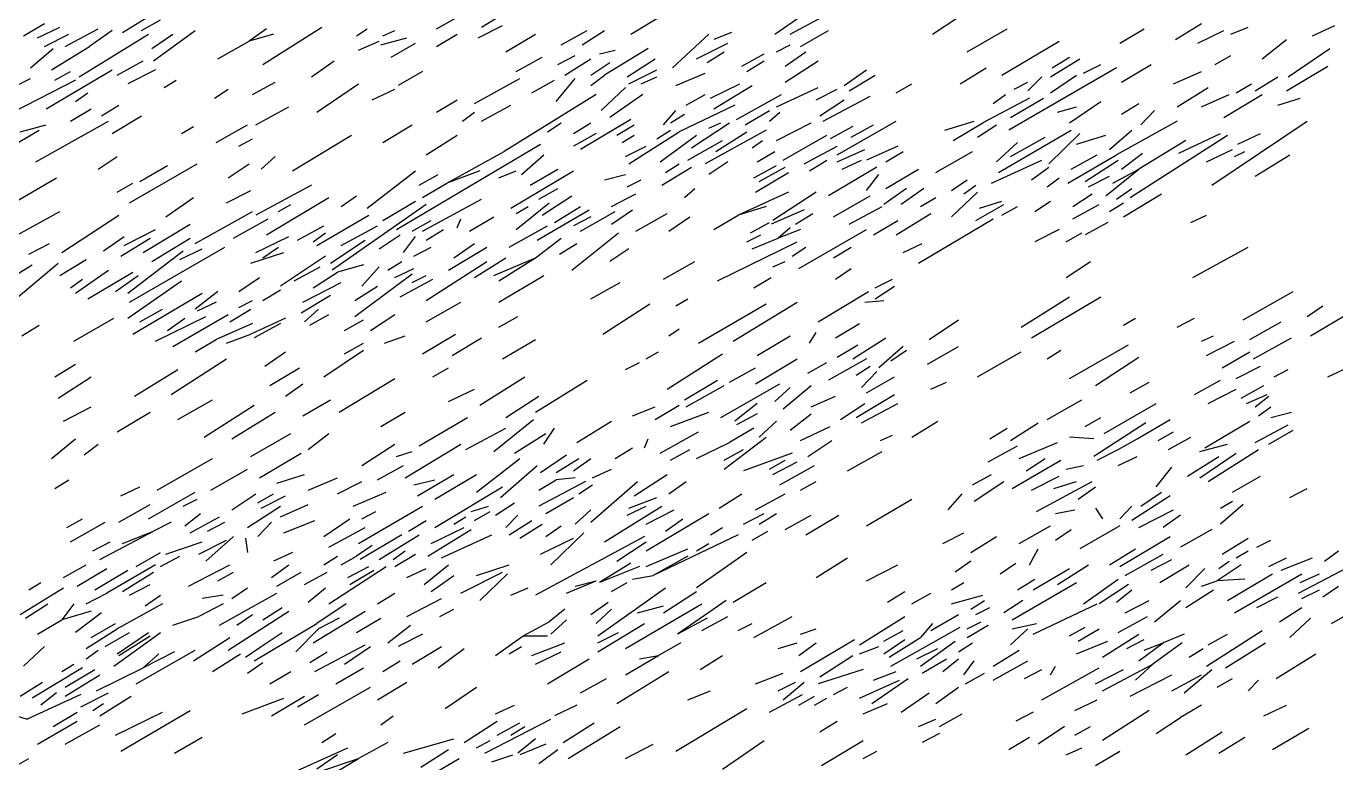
# Model space of a CAD drawing. Extents: x 0 to 599, y 0 to 600.
# Drawn here: x 81.7 to 219.8, y 238.4 to 316.1 of the extents above; entities that cross this region are included whole.
import ezdxf

# ---------------------------------------------------------------- set-up
doc = ezdxf.new("R2010")
doc.units = 0
doc.header["$MEASUREMENT"] = 0
doc.layers.add('LIMESTONE_FSET1', color=166, linetype='CONTINUOUS')

msp = doc.modelspace()

# ---------------------------------------------------------------- linework, layer by layer
at = {"layer": 'LIMESTONE_FSET1'}
for p, q in [((124.94, 315.82), (134.82, 321.44)), ((129.7, 316.01), (132.8, 317.88)), ((160.61, 315.26), (165.18, 318.44)), ((81.4, 315.07), (83.6, 316.38)), ((91.83, 315.44), (94.57, 317.13)), ((93.84, 315.63), (95.85, 316.76)), ((145.43, 315.26), (148.54, 317.13)), ((162.26, 315.26), (166.1, 317.32)), ((177.26, 315.26), (179.82, 316.94)), ((202.87, 314.7), (205.61, 316.38)), ((82.87, 314.88), (85.24, 316.01)), ((83.6, 313.95), (86.16, 315.26)), ((85.79, 313.95), (89.27, 315.82)), ((87.26, 310.76), (94.57, 315.26)), ((90.73, 315.63), (88.35, 313.95)), ((94.94, 313.76), (97.13, 315.26)), ((95.12, 312.45), (99.51, 315.63)), ((107.01, 315.82), (105.18, 314.51)), ((107.74, 315.26), (105.18, 314.51)), ((106.65, 312.07), (112.87, 316.01)), ((116.52, 315.07), (117.62, 315.82)), ((119.27, 315.07), (120.55, 315.63)), ((124.94, 313.95), (127.13, 315.26)), ((129.33, 314.88), (131.89, 316.19)), ((132.26, 313.39), (135.37, 315.26)), ((138.11, 314.13), (140.85, 315.63)), ((140.3, 314.13), (142.68, 315.63)), ((149.82, 311.7), (153.66, 315.26)), ((156.04, 315.44), (154.21, 314.7)), ((163.35, 313.95), (166.28, 315.63)), ((180.91, 313.39), (185.12, 315.82)), ((197.01, 314.32), (199.57, 315.82)), ((205.24, 314.32), (207.99, 315.63)), ((208.72, 315.26), (210.55, 316.01)), ((217.32, 315.07), (219.7, 316.19)), ((82.13, 311.7), (84.51, 313.76)), ((84.33, 311.51), (88.35, 313.95)), ((101.89, 312.64), (105.18, 314.51)), ((116.71, 313.57), (118.9, 314.51)), ((119.09, 314.13), (121.83, 314.88)), ((120.18, 312.82), (122.74, 314.32)), ((142.13, 313.2), (143.78, 313.57)), ((147.26, 313.76), (142.68, 310.95)), ((152.38, 312.64), (155.67, 314.32)), ((160.79, 313.39), (162.26, 314.13)), ((184.57, 310.95), (190.61, 314.51)), ((212.01, 312.64), (214.57, 314.7)), ((214.76, 310.76), (219.15, 313.76)), ((91.28, 310.95), (94.02, 312.45)), ((111.77, 310.76), (114.15, 312.45)), ((133.35, 311.33), (136.1, 312.82)), ((137.74, 312.07), (139.57, 313.01)), ((138.48, 310.95), (141.22, 312.64)), ((141.22, 310.95), (143.23, 312.26)), ((145.06, 310.76), (147.99, 312.64)), ((153.48, 312.26), (155.3, 313.39)), ((157.13, 311.89), (159.51, 313.2)), ((157.68, 311.33), (159.51, 312.45)), ((161.71, 311.89), (163.9, 313.39)), ((161.71, 310.2), (165.18, 312.45)), ((189.7, 310.76), (192.8, 312.64)), ((189.88, 311.7), (191.71, 312.82)), ((207.07, 312.07), (208.72, 313.01)), ((83.78, 307.39), (90.73, 311.51)), ((84.7, 310.39), (86.34, 311.33)), ((95.3, 311.51), (92.38, 310.02)), ((123.48, 311.33), (120.91, 309.83)), ((141.22, 309.83), (142.68, 310.95)), ((145.24, 310.02), (148.17, 311.51)), ((146.52, 310.02), (148.17, 310.76)), ((150.18, 309.83), (153.29, 311.14)), ((167.93, 309.83), (170.3, 311.51)), ((168.48, 309.27), (171.22, 310.95)), ((180.18, 310.02), (182.93, 311.7)), ((196.65, 311.7), (185.3, 305.15)), ((187.32, 309.27), (188.78, 310.76)), ((189.7, 309.08), (192.44, 310.95)), ((193.17, 311.14), (195, 312.07)), ((197.2, 310.2), (200.3, 312.07)), ((202.68, 310.02), (205.61, 311.33)), ((211.28, 309.27), (213.66, 310.76)), ((214.57, 309.27), (218.96, 311.89)), ((79.57, 309.27), (82.13, 310.58)), ((86.89, 310.39), (80.3, 307.02)), ((96.22, 309.64), (97.5, 310.39)), ((101.52, 308.52), (102.99, 309.45)), ((105.55, 308.89), (107.93, 310.2)), ((112.32, 307.02), (116.71, 310.02)), ((118.17, 308.33), (120.55, 309.45)), ((128.96, 307.96), (133.72, 310.58)), ((135, 309.08), (137.38, 310.39)), ((137.56, 308.14), (139.57, 310.58)), ((142.32, 307.21), (144.88, 309.64)), ((153.84, 308.52), (156.95, 310.02)), ((154.21, 307.39), (158.23, 309.83)), ((160.79, 307.58), (165.18, 309.64)), ((165, 308.33), (167.2, 309.45)), ((173.41, 309.08), (175.06, 310.02)), ((185.85, 309.45), (187.32, 310.2)), ((203.05, 307.58), (206.34, 309.64)), ((209.27, 309.08), (210.91, 310.02)), ((86.89, 308.14), (88.17, 309.08)), ((124.94, 307.02), (127.13, 308.33)), ((141.77, 308.89), (132.07, 302.9)), ((146.71, 308.89), (143.23, 306.46)), ((151.28, 307.77), (153.29, 308.89)), ((156.59, 306.27), (161.34, 308.89)), ((165.37, 306.65), (167.93, 308.33)), ((165.73, 306.08), (170.67, 308.71)), ((187.5, 308.52), (182.56, 305.9)), ((183.66, 307.96), (184.94, 308.89)), ((185.49, 306.46), (188.96, 308.52)), ((191.71, 305.9), (195, 308.14)), ((205.61, 307.58), (208.54, 308.89)), ((207.99, 306.46), (212.01, 308.89)), ((213.66, 307.77), (216.04, 308.52)), ((86.34, 306.08), (88.54, 307.39)), ((89.63, 306.65), (91.46, 307.77)), ((90.73, 304.77), (93.84, 306.65)), ((105.91, 305.71), (109.39, 307.58)), ((127.68, 306.08), (128.96, 307.02)), ((129.7, 306.08), (132.8, 307.77)), ((148.9, 305.71), (150.18, 307.21)), ((149.63, 305.9), (151.1, 306.83)), ((156.4, 307.77), (150.55, 304.96)), ((157.5, 305.71), (160.06, 307.21)), ((160.06, 306.08), (161.16, 307.02)), ((190.43, 307.02), (192.44, 307.58)), ((197.2, 306.83), (199.02, 307.96)), ((199.21, 305.71), (200.67, 307.21)), ((81.04, 304.96), (83.78, 305.71)), ((82.68, 301.78), (90.37, 306.08)), ((98.05, 304.77), (99.33, 305.52)), ((101.71, 303.84), (105, 305.71)), ((119.27, 303.84), (122.38, 305.71)), ((136.65, 304.96), (138.11, 305.9)), ((139.39, 304.77), (141.22, 305.9)), ((145.43, 306.27), (140.12, 303.09)), ((143.96, 304.59), (145.79, 305.71)), ((151.83, 303.28), (155.85, 305.9)), ((153.66, 305.34), (154.94, 305.9)), ((160.79, 304.03), (164.45, 305.9)), ((168.84, 305.52), (166.46, 304.21)), ((167.2, 302.53), (173.41, 306.08)), ((168.66, 304.4), (171.04, 305.71)), ((178.54, 305.15), (181.65, 306.08)), ((179.45, 304.03), (182.56, 305.9)), ((182.01, 304.4), (184.02, 305.71)), ((203.05, 306.08), (196.65, 302.53)), ((206.71, 299.34), (216.77, 306.08)), ((79.57, 303.09), (83.05, 305.15)), ((104.09, 303.46), (105.55, 304.21)), ((109.76, 300.84), (115.98, 304.59)), ((123.84, 302.53), (127.13, 304.59)), ((141.77, 304.77), (139.39, 303.46)), ((144.51, 303.84), (145.79, 304.59)), ((145.24, 301.59), (150.55, 304.96)), ((148.17, 304.21), (149.63, 305.15)), ((148.54, 301.78), (152.38, 304.59)), ((151.46, 301.97), (155.12, 304.03)), ((159.7, 305.15), (153.29, 301.59)), ((154.39, 302.9), (157.68, 304.96)), ((158.23, 303.28), (159.33, 304.03)), ((161.52, 301.97), (166.1, 304.59)), ((184.21, 300.66), (191.89, 305.15)), ((185.49, 302.34), (189.15, 304.4)), ((192.8, 304.77), (189.51, 301.59)), ((192.44, 303.65), (195.55, 304.59)), ((195.91, 303.09), (198.29, 305.15)), ((198.11, 298.03), (208.35, 304.59)), ((203.96, 304.03), (199.02, 301.03)), ((203.23, 302.71), (207.62, 304.77)), ((209.45, 303.65), (211.83, 304.77)), ((120.73, 294.66), (135.91, 303.65)), ((126.04, 299.53), (132.07, 302.9)), ((133.9, 300.47), (136.28, 302.53)), ((144.88, 302.34), (147.07, 303.46)), ((158.78, 301.78), (160.61, 302.9)), ((163.72, 301.59), (167.2, 303.46)), ((167.2, 301.78), (170.12, 303.09)), ((173.6, 303.46), (170.3, 301.97)), ((172.32, 301.78), (174.15, 302.9)), ((177.62, 300.66), (181.46, 302.9)), ((184.02, 301.78), (186.22, 303.84)), ((191.52, 299.53), (196.65, 302.53)), ((191.89, 301.03), (194.63, 302.53)), ((197.2, 301.03), (199.39, 302.71)), ((206.16, 301.78), (208.9, 303.09)), ((209.09, 302.34), (210.18, 302.9)), ((211.28, 300.28), (214.94, 302.53)), ((89.27, 301.03), (91.28, 302.34)), ((92.56, 297.47), (99.7, 301.59)), ((93.66, 299.72), (96.59, 301.4)), ((102.99, 300.09), (105.18, 301.59)), ((107.93, 302.34), (106.46, 301.03)), ((148.72, 299.34), (151.83, 301.22)), ((149.09, 300.66), (150.55, 301.59)), ((155.67, 301.78), (153.66, 300.47)), ((158.41, 300.09), (160.79, 301.4)), ((158.96, 299.72), (161.71, 301.22)), ((164.27, 300.84), (166.1, 301.97)), ((171.4, 301.22), (166.28, 298.22)), ((167.74, 301.03), (169.76, 301.97)), ((183.48, 299.53), (188.78, 301.97)), ((187.68, 299.91), (189.51, 301.22)), ((193.35, 299.72), (196.83, 301.97)), ((80.67, 297.66), (84.88, 300.09)), ((117.62, 296.91), (122.74, 300.84)), ((123.11, 299.34), (125.12, 300.47)), ((129.51, 300.84), (126.04, 299.53)), ((131.52, 300.09), (133.35, 300.84)), ((132.8, 296.91), (139.39, 300.84)), ((134.82, 299.34), (137.74, 301.03)), ((142.68, 299.91), (144.88, 300.47)), ((145.06, 299.16), (146.52, 299.91)), ((158.6, 298.6), (162.07, 300.66)), ((170.3, 298.78), (171.59, 300.47)), ((172.32, 298.97), (175.79, 301.03)), ((179.27, 298.78), (180.91, 299.91)), ((189.33, 299.16), (190.61, 300.09)), ((193.72, 299.16), (195.91, 300.28)), ((195.55, 298.22), (199.02, 301.03)), ((196.28, 299.53), (199.02, 301.03)), ((91.28, 298.6), (92.93, 299.53)), ((102.8, 297.47), (105.37, 298.78)), ((111.77, 299.34), (105.91, 296.16)), ((123.48, 298.03), (126.04, 299.53)), ((135.73, 297.85), (137.74, 298.97)), ((143.41, 297.1), (145.98, 298.41)), ((151.1, 298.03), (152.2, 298.97)), ((162.07, 298.6), (156.77, 296.16)), ((165, 298.6), (160.43, 295.6)), ((174.51, 298.97), (172.13, 297.29)), ((176.34, 298.97), (173.96, 297.29)), ((182.01, 298.6), (179.27, 295.98)), ((180.55, 298.41), (181.83, 299.34)), ((192.07, 297.1), (194.09, 298.41)), ((196.65, 297.85), (198.29, 298.97)), ((197.38, 295.98), (201.4, 298.41)), ((96.4, 295.98), (99.33, 298.03)), ((107.01, 294.1), (113.6, 298.03)), ((108.29, 296.54), (109.57, 297.29)), ((123.84, 297.29), (113.96, 290.36)), ((114.88, 297.1), (116.52, 298.22)), ((119.27, 295.6), (122.74, 297.66)), ((123.48, 294.48), (129.7, 297.85)), ((133.35, 294.66), (136.83, 297.47)), ((133.35, 296.35), (134.63, 297.1)), ((136.1, 296.16), (139.21, 298.22)), ((137.38, 295.41), (140.12, 297.1)), ((159.7, 297.1), (156.77, 296.16)), ((166.83, 295.98), (170.67, 298.22)), ((168.48, 295.23), (171.95, 297.1)), ((175.98, 297.1), (177.62, 298.03)), ((181.83, 295.6), (184.76, 297.29)), ((182.2, 296.91), (184.57, 297.66)), ((184.57, 296.16), (186.22, 297.1)), ((188.05, 296.54), (189.7, 297.66)), ((192.07, 295.79), (194.82, 297.29)), ((195.91, 296.54), (197.38, 297.47)), ((77.38, 292.23), (85.24, 296.54)), ((85.43, 292.23), (91.46, 296.16)), ((99.51, 293.17), (105.55, 296.54)), ((103.54, 293.73), (107.2, 295.79)), ((112.32, 292.98), (117.8, 296.16)), ((122.38, 294.48), (124.39, 295.6)), ((127.13, 294.85), (127.5, 295.79)), ((128.41, 294.48), (130.98, 295.98)), ((135.55, 293.54), (141.04, 296.72)), ((141.22, 295.98), (139.39, 295.04)), ((140.12, 294.48), (143.78, 296.54)), ((143.41, 295.23), (145.61, 296.72)), ((145.98, 294.48), (149.27, 296.35)), ((149.45, 294.48), (151.65, 295.98)), ((154.21, 294.66), (156.77, 296.16)), ((163.72, 296.72), (160.24, 295.23)), ((162.8, 295.23), (164.63, 296.35)), ((171.04, 294.1), (173.6, 295.6)), ((173.41, 294.1), (177.07, 296.35)), ((175.79, 291.11), (183.66, 295.79)), ((204.51, 295.41), (206.16, 296.16)), ((92.01, 292.98), (95.3, 294.66)), ((94.02, 292.23), (98.96, 295.23)), ((110.3, 293.54), (113.05, 295.04)), ((111.95, 293.35), (113.23, 294.29)), ((114.88, 292.98), (118.72, 295.04)), ((123.84, 293.54), (125.67, 294.66)), ((132.62, 292.79), (136.65, 295.04)), ((139.21, 290.36), (144.15, 294.29)), ((158.05, 294.29), (160.06, 295.41)), ((162.26, 294.85), (160.98, 293.73)), ((163.35, 294.66), (160.98, 293.73)), ((163.17, 290.55), (170.3, 294.66)), ((190.61, 294.66), (188.05, 293.35)), ((191.34, 293.35), (192.99, 294.29)), ((195.73, 295.41), (193.35, 294.1)), ((81.95, 292.04), (84.15, 293.17)), ((89.82, 292.42), (92.01, 293.92)), ((91.65, 291.86), (94.76, 293.73)), ((94.94, 291.29), (98.96, 293.73)), ((105.91, 292.23), (109.39, 293.92)), ((113.78, 291.11), (117.44, 293.54)), ((118.9, 292.61), (121.1, 294.1)), ((121.46, 292.23), (122.74, 293.92)), ((126.77, 291.67), (128.96, 293.17)), ((135.37, 291.67), (138.11, 293.73)), ((137.93, 292.04), (139.76, 293.17)), ((154.57, 289.24), (162.99, 293.35)), ((157.68, 293.35), (159.15, 294.1)), ((158.23, 292.61), (160.98, 293.73)), ((174.15, 292.23), (176.16, 293.17)), ((85.24, 289.8), (87.99, 291.48)), ((92.38, 287.93), (98.23, 292.42)), ((92.56, 286.99), (102.62, 292.79)), ((97.87, 291.48), (100.24, 292.61)), ((105.37, 291.11), (108.84, 292.23)), ((106.65, 291.67), (108.29, 292.79)), ((113.23, 291.86), (108.48, 288.67)), ((122.56, 291.86), (124.39, 292.79)), ((126.22, 290.36), (130.24, 292.79)), ((128.96, 289.61), (132.26, 291.67)), ((130.98, 289.8), (135.37, 291.67)), ((131.52, 289.24), (135.37, 291.67)), ((145.24, 292.61), (143.23, 291.29)), ((162.44, 291.86), (163.9, 292.79)), ((166.83, 291.67), (168.66, 292.79)), ((204.7, 289.61), (210.55, 292.79)), ((79.57, 289.24), (82.32, 290.92)), ((79.94, 286.8), (85.06, 291.11)), ((86.89, 287.93), (90.37, 290.36)), ((88.17, 287.36), (92.93, 290.17)), ((109.94, 289.24), (112.68, 290.73)), ((111.95, 288.49), (114.51, 290.17)), ((117.26, 290.92), (114.51, 290.17)), ((117.07, 288.67), (118.9, 290.73)), ((119.82, 290.36), (121.28, 291.29)), ((120.55, 289.61), (122.56, 290.55)), ((123.84, 287.18), (130.24, 291.29)), ((148.9, 289.42), (152.2, 291.29)), ((160.43, 290.73), (161.71, 291.29)), ((167.01, 289.42), (168.66, 290.55)), ((191.34, 289.61), (193.9, 291.29)), ((86.34, 288.49), (87.62, 289.42)), ((91.1, 288.11), (93.48, 289.8)), ((92.38, 285.3), (98.05, 289.24)), ((104.09, 288.11), (106.28, 289.61)), ((110.85, 286.99), (114.88, 289.05)), ((116.34, 285.49), (122.38, 289.98)), ((116.34, 287.18), (118.72, 288.67)), ((121.1, 287.55), (124.57, 289.42)), ((122.38, 289.05), (123.84, 289.8)), ((131.52, 286.99), (136.28, 289.8)), ((141.22, 287.36), (144.33, 289.05)), ((158.41, 288.49), (160.24, 289.61)), ((171.22, 288.49), (173.05, 289.42)), ((171.22, 287.36), (173.23, 288.67)), ((92.93, 283.62), (100.24, 287.93)), ((101.89, 288.11), (99.51, 286.24)), ((106.65, 287.18), (108.48, 288.3)), ((110.67, 285.87), (113.78, 287.74)), ((150.18, 286.61), (151.46, 287.36)), ((165.18, 284.93), (170.49, 288.11)), ((186.59, 284.37), (191.71, 287.55)), ((187.68, 283.24), (195, 287.55)), ((210, 285.12), (215.3, 288.11)), ((93.66, 284.93), (96.04, 286.24)), ((101.71, 286.99), (99.7, 286.05)), ((103.17, 284.93), (105.37, 286.24)), ((104.09, 286.43), (105.55, 287.18)), ((111.04, 284.93), (112.5, 286.24)), ((123.84, 284.93), (127.5, 286.99)), ((142.5, 283.62), (147.44, 286.8)), ((152.56, 282.68), (159.7, 286.8)), ((156.22, 282.87), (162.99, 286.99)), ((170.12, 286.99), (172.13, 287.18)), ((216.77, 285.49), (218.41, 286.61)), ((217.13, 283.43), (221.52, 286.05)), ((81.22, 283.43), (83.05, 284.56)), ((86.71, 282.87), (90.91, 285.3)), ((95.3, 282.87), (100.61, 285.49)), ((96.59, 283.99), (98.41, 285.3)), ((97.13, 282.31), (102.99, 285.68)), ((105.55, 284.74), (101.71, 283.06)), ((109.02, 285.3), (105.37, 283.62)), ((108.48, 284.74), (105.73, 283.24)), ((111.59, 284.56), (113.6, 285.68)), ((115.24, 283.99), (117.26, 285.12)), ((117.99, 283.99), (120.55, 285.68)), ((131.52, 284.37), (133.54, 285.49)), ((167.01, 283.24), (169.57, 284.74)), ((176.89, 283.06), (180, 285.12)), ((197.38, 284.56), (198.66, 285.3)), ((203.05, 284.37), (204.88, 285.3)), ((210.73, 283.06), (214.02, 284.93)), ((102.8, 282.68), (105.37, 283.62)), ((119.45, 282.68), (121.65, 283.43)), ((123.48, 281.56), (126.95, 283.62)), ((126.59, 281.37), (129.7, 283.24)), ((149.45, 283.43), (150.55, 284.18)), ((158.78, 281.37), (162.26, 283.43)), ((164.27, 282.68), (165, 283.81)), ((168.84, 281), (172.32, 283.24)), ((205.61, 282.87), (206.89, 283.43)), ((211.1, 281), (215.12, 283.24)), ((99.51, 281.75), (101.71, 283.06)), ((106.83, 280.25), (109.02, 281.75)), ((113.05, 279.13), (117.26, 281.93)), ((115.24, 281.56), (117.26, 282.68)), ((131.89, 281), (135.37, 283.06)), ((147.07, 281), (148.35, 281.75)), ((167.2, 281.19), (169.39, 282.5)), ((174.15, 282.31), (171.59, 280.06)), ((172.87, 280.81), (174.51, 281.93)), ((176.71, 280.44), (180, 282.31)), ((182.01, 279.13), (186.59, 281.75)), ((189.33, 281), (190.79, 281.93)), ((191.71, 278.94), (197.93, 282.5)), ((206.16, 281.37), (209.09, 282.87)), ((207.8, 280.06), (210.73, 281.75)), ((84.7, 279.13), (86.89, 280.44)), ((96.95, 277.25), (102.8, 281)), ((144.88, 279.88), (146.34, 280.62)), ((149.27, 277.82), (155.12, 281.56)), ((158.6, 278.38), (162.99, 281)), ((164.09, 279.5), (166.1, 280.62)), ((170.3, 281), (166.28, 278.75)), ((194.45, 278.19), (199.02, 281.19)), ((85.06, 276.88), (88.54, 279.13)), ((93.11, 277.07), (97.68, 279.88)), ((107.38, 278.19), (110.49, 280.06)), ((124.57, 279.13), (126.22, 280.06)), ((129.51, 276.13), (134.27, 279.13)), ((155.85, 278.56), (158.6, 280.06)), ((169.21, 279.31), (170.67, 280.25)), ((169.76, 278), (171.4, 279.69)), ((170.3, 277.44), (173.23, 279.13)), ((209.27, 278.94), (211.83, 280.25)), ((213.29, 279.13), (214.76, 279.88)), ((218.96, 279.13), (220.61, 279.88)), ((109.02, 277.07), (110.85, 278.38)), ((114.7, 275.38), (120.55, 278.94)), ((126.22, 276.51), (128.96, 277.82)), ((135.37, 275.38), (140.85, 278.75)), ((151.1, 276.69), (154.57, 278.75)), ((151.28, 275.94), (155.3, 278.19)), ((154.94, 274.82), (161.16, 278.38)), ((160.61, 276.51), (162.26, 278)), ((161.52, 275.76), (164.45, 278.19)), ((177.07, 277.82), (178.72, 278.56)), ((198.11, 277.44), (200.12, 278.56)), ((204.88, 277.25), (207.62, 278.75)), ((206.34, 276.32), (209.27, 277.82)), ((209.82, 276.88), (212.2, 278.19)), ((97.68, 274.63), (101.34, 276.69)), ((110.85, 275.01), (113.78, 276.69)), ((132.26, 274.82), (135.73, 277.07)), ((158.78, 276.32), (156.4, 274.45)), ((164.45, 275.94), (167.01, 277.07)), ((167.56, 274.63), (170.12, 276.32)), ((169.21, 274.82), (173.23, 277.25)), ((169.76, 274.26), (173.6, 276.32)), ((189.33, 274.63), (192.99, 276.69)), ((195.37, 273.14), (200.85, 276.32)), ((210.37, 276.32), (212.56, 277.25)), ((211.28, 275.94), (212.74, 277.07)), ((85.61, 274.45), (88.54, 275.94)), ((91.28, 273.32), (94.76, 275.38)), ((100.43, 272.76), (105.73, 276.13)), ((103.35, 272.57), (107.93, 275.38)), ((119.09, 273.88), (121.65, 275.38)), ((145.61, 275.01), (147.99, 275.94)), ((147.99, 274.63), (150.55, 276.13)), ((149.63, 273.88), (153.66, 275.38)), ((158.78, 275.2), (156.59, 274.07)), ((162.26, 273.51), (164.45, 275.2)), ((211.65, 275.01), (212.93, 275.94)), ((212.93, 274.82), (215.12, 275.38)), ((123.11, 271.83), (128.23, 274.82)), ((128.05, 271.45), (132.26, 273.7)), ((130.98, 271.26), (135.18, 274.63)), ((136.28, 272.01), (137.38, 273.7)), ((139.76, 272.2), (143.41, 274.45)), ((158.41, 273.7), (155.85, 272.2)), ((158.96, 272.76), (160.79, 274.45)), ((163.35, 272.39), (166.46, 273.88)), ((175.06, 272.76), (177.8, 274.45)), ((183.29, 272.57), (185.12, 273.7)), ((185.49, 272.39), (188.41, 274.26)), ((193.35, 273.88), (195, 274.82)), ((199.76, 274.26), (194.27, 270.7)), ((198.84, 272.57), (202.32, 274.63)), ((205.98, 271.64), (210.73, 274.45)), ((211.28, 272.2), (214.76, 274.07)), ((212.74, 272.01), (215.3, 273.51)), ((84.33, 270.51), (86.89, 272.57)), ((105.37, 270.7), (109.57, 273.14)), ((111.4, 271.45), (113.6, 273.14)), ((133.17, 271.08), (136.46, 273.14)), ((146.89, 271.64), (147.26, 272.57)), ((148.54, 271.08), (152.56, 273.32)), ((152.38, 270.51), (155.85, 272.2)), ((155.3, 269.39), (159.7, 272.76)), ((164.09, 270.7), (166.65, 272.39)), ((171.77, 272.39), (173.05, 272.95)), ((186.4, 270.51), (190.43, 272.2)), ((194.27, 272.57), (191.71, 272.76)), ((196.83, 271.45), (198.84, 272.57)), ((201.04, 272.39), (202.68, 273.32)), ((202.13, 271.45), (204.51, 272.76)), ((87.8, 270.89), (89.27, 272.01)), ((106.28, 268.46), (110.67, 271.08)), ((117.07, 269.77), (120.55, 272.01)), ((120.73, 270.7), (122.38, 271.26)), ((121.65, 268.46), (127.5, 272.01)), ((135.91, 269.02), (138.66, 270.89)), ((143.78, 270.51), (145.61, 271.64)), ((149.63, 270.33), (151.65, 271.45)), ((155.3, 270.33), (157.32, 271.45)), ((162.44, 271.08), (157.32, 269.2)), ((168.29, 269.2), (171.95, 271.26)), ((183.11, 270.14), (186.22, 271.83)), ((194.63, 270.33), (196.83, 271.45)), ((196.83, 269.77), (198.84, 270.7)), ((204.15, 268.64), (207.44, 270.7)), ((205.43, 271.26), (208.35, 272.01)), ((205.43, 268.46), (209.27, 271.08)), ((206.34, 268.08), (211.65, 271.45)), ((95.49, 267.15), (101.34, 270.51)), ((101.16, 267.15), (105, 269.39)), ((118.72, 268.27), (121.46, 269.77)), ((129.15, 266.96), (133.72, 270.51)), ((131.71, 266.4), (135.55, 269.77)), ((137.56, 269.02), (139.94, 270.51)), ((139.39, 269.2), (141.22, 270.51)), ((141.4, 268.46), (143.41, 269.39)), ((160.06, 269.39), (161.71, 270.33)), ((160.43, 268.83), (162.99, 270.14)), ((161.16, 267.71), (164.82, 269.77)), ((185.67, 267.33), (190.79, 270.33)), ((187.13, 269.2), (189.15, 270.51)), ((191.34, 269.39), (193.17, 269.77)), ((200.85, 267.52), (202.5, 269.58)), ((84.7, 267.33), (86.16, 268.27)), ((108.11, 267.89), (111.04, 268.83)), ((111.4, 267.15), (114.51, 268.46)), ((114.51, 266.77), (117.07, 268.08)), ((122.56, 267.71), (124.76, 268.27)), ((122.93, 266.58), (126.77, 268.83)), ((124.76, 266.21), (129.15, 268.83)), ((135.73, 267.15), (137.56, 268.27)), ((140.67, 268.08), (135.73, 265.46)), ((139.57, 268.46), (137.56, 268.27)), ((141.22, 263.78), (146.16, 268.08)), ((145.79, 266.58), (149.27, 268.83)), ((149.45, 266.77), (151.28, 268.08)), ((163.35, 267.15), (165, 268.08)), ((181.46, 267.71), (183.48, 268.83)), ((181.65, 266.02), (184.76, 268.08)), ((187.68, 267.15), (190.61, 268.64)), ((188.23, 264.9), (194.09, 268.08)), ((190.06, 267.33), (192.44, 268.08)), ((208.9, 266.96), (211.83, 268.64)), ((91.65, 266.58), (93.66, 267.52)), ((94.57, 264.15), (99.51, 266.96)), ((103.35, 265.09), (105.91, 266.77)), ((106.1, 265.83), (107.74, 266.77)), ((106.46, 265.27), (109.02, 266.58)), ((116.16, 265.46), (119.63, 266.96)), ((124.76, 263.21), (131.89, 267.52)), ((139.94, 266.77), (141.4, 267.71)), ((154.76, 265.27), (157.13, 266.77)), ((158.6, 265.09), (161.71, 266.77)), ((178.9, 265.09), (180.37, 266.77)), ((192.62, 266.21), (194.45, 267.52)), ((202.32, 266.58), (198.29, 263.96)), ((199.21, 265.46), (201.4, 266.96)), ((214.94, 266.4), (216.77, 267.33)), ((91.46, 263.78), (94.76, 265.65)), ((98.23, 265.46), (99.7, 266.21)), ((105, 263.21), (108.48, 265.46)), ((108.48, 264.34), (111.4, 265.65)), ((116.71, 261.53), (123.48, 265.46)), ((128.6, 264.9), (130.43, 265.46)), ((131.16, 264.52), (133.17, 265.83)), ((136.46, 264.71), (139.39, 266.4)), ((142.68, 261.72), (148.72, 265.46)), ((145.06, 264.52), (147.07, 265.46)), ((145.24, 265.27), (148.17, 266.4)), ((170.3, 263.4), (175.06, 266.21)), ((194.45, 265.27), (195.18, 264.15)), ((197.01, 264.15), (198.29, 265.46)), ((207.62, 265.27), (208.9, 266.02)), ((210, 265.65), (207.62, 263.59)), ((85.98, 263.21), (87.62, 264.15)), ((98.41, 263.4), (100.06, 264.71)), ((98.96, 262.65), (102.07, 264.34)), ((108.84, 262.65), (112.13, 263.96)), ((113.05, 262.28), (115.79, 264.15)), ((117.07, 264.15), (118.54, 264.9)), ((122.01, 262.84), (123.84, 263.96)), ((126.77, 263.59), (128.05, 264.34)), ((128.96, 263.96), (130.61, 264.9)), ((132.26, 263.21), (133.54, 264.52)), ((132.62, 262.46), (135, 263.96)), ((139.57, 263.59), (141.22, 265.09)), ((147.07, 263.59), (150, 265.09)), ((147.07, 260.78), (153.66, 264.71)), ((149.09, 262.84), (150.91, 264.15)), ((157.32, 263.59), (159.51, 264.71)), ((158.96, 263.59), (160.79, 264.71)), ((161.71, 263.03), (164.45, 264.52)), ((163.9, 262.46), (167.38, 264.52)), ((190.24, 264.71), (192.26, 265.09)), ((199.02, 263.21), (202.68, 265.09)), ((203.41, 264.52), (201.59, 263.21)), ((86.34, 261.72), (90, 263.78)), ((89.45, 259.84), (95.12, 262.84)), ((91.83, 261.53), (95.12, 262.84)), ((96.95, 263.78), (95.12, 262.84)), ((100.79, 262.84), (102.62, 263.78)), ((106.1, 262.28), (107.56, 263.78)), ((113.6, 261.15), (117.44, 263.21)), ((121.28, 262.46), (116.89, 259.84)), ((118.9, 259.84), (123.11, 262.46)), ((124.02, 260.22), (128.6, 263.03)), ((124.39, 261.53), (127.87, 263.21)), ((125.49, 260.03), (130.79, 262.46)), ((133.72, 262.09), (136.1, 263.59)), ((136.46, 262.28), (138.11, 263.4)), ((137.01, 259.28), (140.49, 262.65)), ((156.77, 262.46), (147.8, 258.16)), ((153.84, 262.46), (155.12, 263.21)), ((158.23, 261.9), (159.88, 262.84)), ((178.35, 261.53), (180.55, 262.65)), ((186.4, 261.53), (189.7, 263.4)), ((190.24, 261.9), (191.89, 263.03)), ((197.01, 263.4), (192.8, 260.97)), ((206.71, 263.03), (203.41, 261.15)), ((88.72, 260.78), (90.55, 261.72)), ((96.4, 260.41), (100.24, 261.72)), ((99.88, 260.41), (102.8, 261.9)), ((100.61, 259.66), (103.54, 262.28)), ((104.82, 262.09), (105, 260.59)), ((118.17, 261.34), (116.52, 260.22)), ((146.89, 262.28), (135.37, 256.1)), ((135.91, 260.41), (139.39, 262.09)), ((143.96, 259.66), (147.07, 261.72)), ((152.38, 260.78), (153.66, 261.53)), ((181.28, 260.59), (184.02, 262.28)), ((197.01, 259.1), (202.32, 262.28)), ((207.8, 260.41), (210.55, 262.09)), ((211.46, 261.15), (212.93, 261.9)), ((93.29, 259.1), (95.85, 260.59)), ((95.85, 259.1), (97.87, 260.22)), ((109.76, 260.59), (107.74, 259.66)), ((113.05, 259.28), (114.51, 260.22)), ((114.88, 259.28), (116.52, 260.22)), ((120.37, 259.84), (121.65, 260.78)), ((120.55, 259.1), (122.74, 260.41)), ((147.07, 259.1), (151.46, 260.97)), ((151.46, 260.22), (147.8, 258.16)), ((157.68, 260.59), (152.38, 256.85)), ((165, 257.97), (168.29, 260.03)), ((181.28, 259.66), (179.63, 258.53)), ((187.5, 259.28), (188.41, 260.97)), ((195.91, 259.28), (198.66, 260.97)), ((197.56, 258.16), (201.59, 260.41)), ((200.3, 258.72), (202.5, 259.84)), ((207.44, 258.91), (208.54, 259.66)), ((209.27, 260.03), (210.55, 260.78)), ((212.74, 259.1), (214.57, 260.03)), ((214.02, 258.72), (217.32, 260.03)), ((218.6, 259.66), (220.06, 260.78)), ((85.61, 257.97), (87.99, 259.28)), ((87.07, 257.04), (90.18, 258.91)), ((88.9, 256.66), (92.38, 258.72)), ((95.3, 259.28), (90.18, 256.29)), ((91.83, 256.47), (95.12, 258.53)), ((98.78, 257.04), (103.17, 259.28)), ((101.89, 257.6), (103.54, 258.53)), ((107.56, 257.97), (109.39, 259.28)), ((108.11, 257.04), (110.67, 258.53)), ((111.04, 257.22), (113.41, 258.53)), ((113.6, 255.16), (119.63, 259.1)), ((115.61, 257.97), (117.8, 259.1)), ((115.79, 257.22), (118.35, 258.72)), ((121.83, 257.97), (123.84, 258.91)), ((123.66, 257.22), (126.22, 259.28)), ((127.5, 256.29), (131.89, 258.53)), ((129.15, 258.16), (132.62, 259.28)), ((129.51, 255.54), (132.44, 258.35)), ((145.43, 259.47), (142.13, 257.41)), ((146.34, 259.1), (142.13, 257.41)), ((170.3, 257.6), (173.6, 259.28)), ((184.39, 258.35), (186.04, 259.47)), ((187.87, 256.66), (191.71, 258.91)), ((190.43, 257.22), (193.72, 259.28)), ((201.22, 257.41), (204.33, 259.28)), ((203.96, 256.85), (205.98, 258.91)), ((209.82, 259.28), (207.26, 257.6)), ((208.35, 255.54), (213.11, 258.35)), ((209.09, 254.23), (216.22, 258.35)), ((215.85, 256.29), (221.89, 259.47)), ((216.04, 257.41), (218.05, 258.35)), ((81.95, 256.66), (83.23, 257.41)), ((92.56, 256.1), (94.76, 257.22)), ((124.39, 256.47), (126.77, 258.16)), ((138.66, 256.29), (141.77, 257.6)), ((139.57, 257.04), (141.77, 257.6)), ((143.41, 256.47), (145.06, 257.41)), ((145.61, 257.78), (147.8, 258.16)), ((156.22, 255.35), (159.7, 257.41)), ((179.27, 256.66), (180.55, 257.41)), ((185.67, 253.48), (192.44, 257.41)), ((186.22, 256.66), (188.05, 257.78)), ((193.17, 255.16), (196.83, 257.78)), ((197.93, 257.22), (194.82, 255.16)), ((205.61, 257.04), (207.26, 257.6)), ((210.18, 257.78), (207.26, 257.6)), ((218.41, 255.91), (220.06, 257.04)), ((81.04, 254.04), (85.61, 256.85)), ((87.99, 255.16), (90.18, 256.29)), ((94.21, 254.98), (95.85, 256.1)), ((102.44, 256.1), (100.24, 255.73)), ((102.07, 252.92), (108.11, 256.29)), ((103.35, 255.73), (105, 256.85)), ((111.4, 255.35), (113.23, 256.85)), ((118.72, 255.16), (120.55, 256.29)), ((121.83, 253.85), (125.49, 255.73)), ((132.8, 256.1), (134.63, 256.85)), ((141.95, 251.79), (149.09, 256.85)), ((148.9, 254.23), (152.38, 256.47)), ((155.49, 255.54), (150.37, 251.98)), ((172.5, 255.35), (174.33, 256.47)), ((175.06, 255.16), (177.07, 256.29)), ((179.27, 255.16), (182.56, 256.1)), ((181.28, 254.6), (182.74, 255.54)), ((186.77, 255.54), (184.76, 254.23)), ((196.65, 255.35), (198.29, 256.66)), ((197.56, 254.23), (200.12, 255.54)), ((200.67, 253.29), (203.41, 255.54)), ((203.96, 254.79), (206.89, 256.66)), ((211.46, 254.79), (213.66, 255.91)), ((216.22, 255.73), (218.05, 256.66)), ((81.59, 253.67), (83.96, 255.16)), ((86.71, 255.16), (85.43, 253.48)), ((88.54, 254.42), (85.43, 253.48)), ((89.63, 254.23), (86.89, 252.17)), ((96.04, 255.16), (91.28, 252.54)), ((102.44, 255.16), (99.88, 253.85)), ((102.99, 250.3), (109.39, 254.42)), ((106.65, 253.48), (108.66, 254.79)), ((111.95, 251.05), (117.44, 254.42)), ((115.43, 255.16), (112.32, 253.1)), ((125.3, 253.85), (126.77, 254.6)), ((138.48, 254.6), (136.83, 253.29)), ((141.22, 254.04), (143.05, 255.35)), ((141.77, 253.1), (143.41, 254.6)), ((144.88, 250.48), (152.93, 255.16)), ((146.16, 254.23), (148.9, 254.98)), ((181.83, 254.04), (183.29, 254.79)), ((187.87, 251.98), (194.63, 255.16)), ((213.84, 253.29), (216.22, 254.79)), ((82.87, 251.98), (85.43, 253.48)), ((88.54, 251.61), (91.1, 253.1)), ((97.13, 252.92), (99.88, 253.85)), ((103.9, 252.92), (105.55, 254.04)), ((105.73, 249.17), (112.32, 253.1)), ((114.7, 253.67), (112.5, 252.54)), ((116.52, 252.17), (119.09, 253.67)), ((119.82, 251.05), (122.2, 252.92)), ((134.09, 251.79), (136.83, 253.29)), ((138.66, 253.48), (137.01, 251.98)), ((141.95, 250.11), (146.89, 253.1)), ((153.48, 253.67), (150.37, 251.98)), ((152.93, 252.36), (155.67, 253.85)), ((156.77, 252.36), (158.23, 253.1)), ((158.41, 251.61), (162.44, 253.85)), ((169.57, 250.86), (174.33, 253.85)), ((177.26, 253.1), (175.98, 251.61)), ((177.07, 252.36), (180, 254.04)), ((180.91, 252.54), (182.38, 253.29)), ((180.91, 251.61), (183.11, 252.92)), ((185.67, 252.54), (188.23, 253.1)), ((196.83, 252.17), (199.94, 253.85)), ((217.13, 253.67), (214.94, 251.61)), ((219.33, 253.1), (220.98, 254.04)), ((87.99, 250.48), (91.28, 252.54)), ((90, 250.67), (92.56, 252.17)), ((90.91, 248.61), (95.85, 252.17)), ((91.28, 249.92), (94.57, 252.17)), ((91.46, 249.73), (94.76, 251.79)), ((99.33, 249.17), (103.17, 251.61)), ((106.46, 250.67), (108.66, 252.17)), ((110.12, 250.11), (112.5, 252.54)), ((123.48, 251.98), (120.91, 250.67)), ((131.16, 249.73), (134.09, 251.79)), ((134.09, 251.79), (136.65, 251.79)), ((141.95, 251.05), (144.15, 252.17)), ((163.35, 251.98), (165, 252.54)), ((163.35, 248.05), (169.02, 251.42)), ((172.13, 251.23), (174.15, 252.36)), ((172.13, 249.92), (174.33, 251.42)), ((172.68, 249.55), (175.98, 251.61)), ((172.87, 248.61), (180.18, 252.73)), ((185.49, 250.86), (187.32, 252.54)), ((191.71, 251.79), (193.35, 252.73)), ((192.62, 251.23), (194.82, 252.54)), ((195.18, 249.55), (199.02, 251.98)), ((197.74, 250.48), (199.57, 251.42)), ((203.78, 251.98), (201.59, 251.05)), ((206.16, 248.61), (212.01, 252.36)), ((206.34, 250.86), (208.35, 251.98)), ((81.4, 248.61), (83.6, 250.67)), ((87.99, 249.36), (89.27, 250.3)), ((93.29, 246.74), (99.51, 250.3)), ((97.32, 250.11), (94.02, 248.42)), ((104.82, 249.55), (106.46, 250.67)), ((111.59, 248.99), (113.41, 250.11)), ((112.13, 248.05), (117.44, 250.86)), ((115.24, 248.8), (117.99, 250.67)), ((122.38, 248.8), (125.49, 250.67)), ((125.12, 248.42), (127.87, 250.48)), ((132.62, 249.92), (133.9, 250.67)), ((135, 249.73), (138.48, 251.05)), ((135.37, 248.8), (138.11, 250.11)), ((150.73, 251.05), (148.35, 249.73)), ((160.98, 250.48), (162.99, 251.05)), ((163.17, 249.73), (165, 251.05)), ((169.57, 249.92), (171.59, 250.67)), ((175.61, 249.36), (177.8, 250.48)), ((175.98, 248.61), (179.63, 251.23)), ((180, 250.11), (181.46, 251.05)), ((183.66, 248.61), (186.4, 250.3)), ((192.44, 249.92), (195.73, 251.23)), ((199.02, 249.17), (201.59, 251.05)), ((199.57, 250.3), (201.59, 251.05)), ((203.6, 251.05), (200.49, 248.8)), ((204.33, 249.55), (205.79, 250.48)), ((208.17, 248.42), (212.38, 251.05)), ((85.43, 248.05), (86.71, 248.8)), ((95.67, 249.92), (94.02, 248.42)), ((101.34, 248.05), (104.27, 249.92)), ((105, 247.86), (106.65, 248.99)), ((119.27, 248.05), (121.1, 249.17)), ((136.65, 246.74), (141.04, 249.36)), ((144.88, 247.68), (148.35, 249.73)), ((146.34, 249.36), (148.35, 249.73)), ((152.74, 248.24), (155.12, 249.73)), ((165.37, 247.49), (168.84, 249.73)), ((176.16, 247.86), (178.72, 249.36)), ((178.35, 248.05), (180, 249.36)), ((180.55, 247.68), (181.65, 249.17)), ((183.66, 247.11), (187.32, 249.17)), ((189.7, 247.68), (190.24, 248.61)), ((195.18, 245.99), (200.49, 248.8)), ((198.66, 247.11), (200.49, 248.8)), ((213.48, 247.3), (217.68, 249.92)), ((87.62, 248.42), (82.32, 245.24)), ((85.79, 246.37), (88.9, 248.24)), ((85.79, 245.43), (89.45, 247.68)), ((89.09, 245.99), (94.02, 248.42)), ((107.38, 246.74), (109.57, 248.05)), ((114.33, 246.74), (117.26, 248.42)), ((140.12, 245.8), (142.87, 247.3)), ((143.96, 244.68), (149.45, 248.05)), ((158.6, 246.74), (161.52, 247.86)), ((169.94, 248.24), (165.18, 246.74)), ((170.85, 244.68), (174.7, 247.3)), ((171.04, 247.11), (173.41, 248.05)), ((180.73, 246.74), (182.74, 247.86)), ((186.95, 247.3), (188.78, 248.24)), ((188.78, 245.05), (194.82, 248.42)), ((194.45, 246.74), (197.38, 248.24)), ((198.11, 245.43), (202.5, 247.68)), ((202.5, 245.99), (205.61, 247.68)), ((203.78, 245.8), (206.71, 248.24)), ((207.26, 246.37), (208.9, 247.3)), ((81.04, 245.43), (83.41, 246.93)), ((111.04, 242.43), (117.99, 246.37)), ((118.72, 245.05), (121.83, 246.93)), ((125.85, 244.12), (129.15, 246.37)), ((151.46, 245.05), (153.84, 245.99)), ((160.98, 245.99), (162.8, 246.93)), ((161.52, 245.05), (163.72, 246.93)), ((166.83, 245.62), (168.29, 246.37)), ((169.57, 245.24), (173.78, 247.11)), ((177.62, 244.68), (180, 246.37)), ((210.55, 245.99), (211.65, 247.11)), ((87.44, 245.62), (81.77, 243)), ((84.88, 245.8), (83.23, 244.49)), ((87.44, 244.31), (90.37, 245.8)), ((88.72, 243.93), (89.82, 244.68)), ((89.45, 243.37), (92.74, 245.43)), ((104.45, 243.56), (108.84, 245.24)), ((107.56, 243.37), (111.04, 245.43)), ((110.3, 244.31), (112.5, 245.62)), ((131.16, 243.56), (133.17, 244.49)), ((139.76, 244.49), (137.38, 243.37)), ((160.06, 243.74), (163.54, 245.62)), ((163.17, 244.49), (164.82, 245.43)), ((164.82, 244.49), (166.1, 245.24)), ((169.94, 243.56), (172.5, 244.68)), ((173.96, 243.74), (176.89, 245.8)), ((192.26, 243.93), (194.63, 245.05)), ((205.61, 244.49), (203.41, 243.18)), ((212.2, 243.37), (214.57, 244.49)), ((80.67, 243.37), (81.77, 243)), ((84.51, 242.25), (87.07, 243.74)), ((91.1, 241.31), (96.04, 243.74)), ((91.65, 239.63), (98.96, 243.93)), ((119.09, 242.43), (120.37, 243.37)), ((150.18, 239.63), (157.68, 244.12)), ((177.99, 242.25), (180.37, 243.56)), ((187.87, 243.74), (186.04, 242.81)), ((200.12, 243.93), (195.18, 240.75)), ((200.85, 241.5), (203.41, 243.18)), ((82.87, 240.37), (87.07, 242.81)), ((85.79, 240.37), (89.45, 242.43)), ((127.87, 240.56), (131.34, 242.81)), ((130.06, 239.44), (137.01, 243)), ((131.34, 241.31), (133.72, 242.62)), ((132.8, 241.31), (134.27, 242.25)), ((138.29, 240.56), (141.59, 242.62)), ((138.84, 238.88), (144.33, 242.25)), ((165.37, 241.68), (167.2, 242.81)), ((175.79, 242.25), (177.62, 243)), ((191.16, 242.25), (188.41, 240.37)), ((192.26, 241.31), (193.9, 242.25)), ((213.11, 239.81), (216.95, 242.06)), ((97.32, 239.44), (100.24, 241.12)), ((112.87, 240.56), (114.33, 241.5)), ((119.82, 240.56), (116.71, 238.88)), ((121.46, 239.44), (126.77, 240.94)), ((129.15, 240), (130.61, 240.75)), ((135.37, 240.94), (133.54, 239.44)), ((136.46, 240.37), (133.72, 239.25)), ((144.88, 238.88), (147.8, 240.37)), ((155.12, 237.75), (159.51, 240.75)), ((165.55, 238.13), (169.94, 240.75)), ((177.99, 241.5), (176.16, 240.56)), ((185.3, 239.81), (187.5, 241.12)), ((203.96, 239.25), (207.8, 241.68)), ((207.44, 239.44), (210.18, 241.12)), ((108.11, 236.63), (115.61, 240)), ((114.51, 239.25), (112.32, 237.75)), ((123.29, 237.94), (126.22, 239.81)), ((130.79, 238.5), (132.99, 239.25)), ((135.73, 238.32), (137.74, 239.81)), ((169.94, 238.88), (171.4, 239.63)), ((191.34, 239.25), (192.99, 240)), ((194.45, 238.13), (197.01, 239.63)), ((79.02, 237.19), (81.95, 238.88)), ((109.57, 234.57), (116.71, 238.88)), ((112.87, 237.57), (116.71, 238.88)), ((125.12, 237.57), (127.32, 238.88))]:
    msp.add_line(p, q, dxfattribs=at)

doc.saveas('drawing.dxf')
